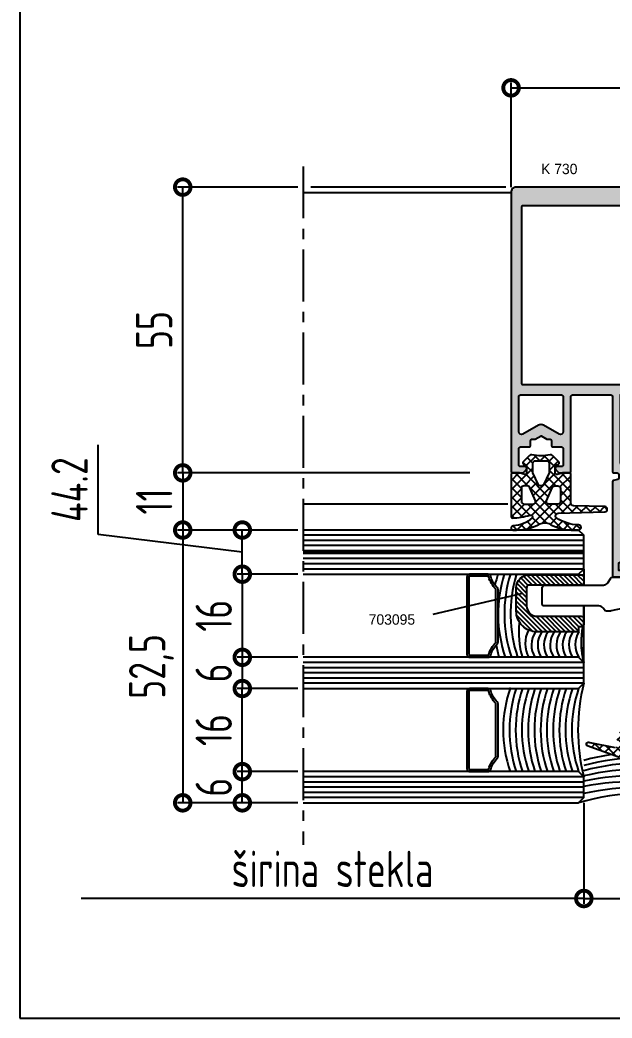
# Model space of a CAD drawing. Extents: x -207922 to -189609, y 24831 to 30124.
# Drawn here: x -207922.2 to -207808.3, y 29827.1 to 30019.2 of the extents above; entities that cross this region are included whole.
import ezdxf
from ezdxf.enums import TextEntityAlignment as Align

# ---------------------------------------------------------------- set-up
doc = ezdxf.new("R2010")
doc.units = 0
doc.header["$LTSCALE"] = 8
doc.linetypes.add('CENTER', pattern=[2, 1.25, -0.25, 0.25, -0.25])
doc.linetypes.add('FOLIE', pattern=[1.6, 0.8, -0.8])
doc.layers.get('0').update_dxf_attribs({"linetype": 'CONTINUOUS'})
doc.layers.get('DEFPOINTS').update_dxf_attribs({"linetype": 'CONTINUOUS'})
for name, color, linetype in [('ACCESSORI', 200, 'CONTINUOUS'), ('ASSI', 1, 'CENTER'), ('CONST35', 7, 'CONTINUOUS'), ('FILL', 253, 'CONTINUOUS'), ('FINE', 7, 'CONTINUOUS'), ('GOMMA', 3, 'CONTINUOUS'), ('GROSSA', 4, 'CONTINUOUS'), ('MARCHIO', 7, 'CONTINUOUS'), ('QUOTE', 254, 'CONTINUOUS'), ('testo', 7, 'CONTINUOUS'), ('TRATTEGGI', 140, 'CONTINUOUS'), ('VETRO', 6, 'CONTINUOUS')]:
    doc.layers.add(name, color=color, linetype=linetype)
doc.styles.add('GEN1', font='geniso.shx', dxfattribs={"width": 0.8})
doc.dimstyles.new('LE2', dxfattribs={"dimscale": 2, "dimtxt": 3.5, "dimasz": 3, "dimexe": 0.5, "dimexo": 0.5, "dimgap": 1, "dimtad": 1, "dimdec": 1, "dimrnd": 0.05, "dimzin": 12, "dimtxsty": 'GEN1', "dimblk": 'DOTSMALL', "dimcen": -3, "dimclrd": 1, "dimclre": 1, "dimclrt": 2, "dimadec": 1, "dimazin": 0, "dimtfac": 1, "dimtdec": 1, "dimtmove": 0, "dimatfit": 3, "dimldrblk": 'DOTSMALL', "dimfxl": 1, "dimtvp": 4, "dimtolj": 1, "dimtzin": 12, "dimarcsym": 0})

# ---------------------------------------------------------------- blocks, each defined once
blk = doc.blocks.new('_DotSmall')
at = {"color": 0, "const_width": 0.5}
blk.add_lwpolyline([(-0.0625, 0, 1), (0.0625, 0, 1)], format="xyb", close=True, dxfattribs=at)
blk = doc.blocks.new('*D105')
at = {"color": 1, "lineweight": -2, "ltscale": 0.2, "transparency": 16777216}
for p, q in [((-207813.73, 29868.57), (-207813.73, 29849.15)), ((-207791.73, 29868.57), (-207791.73, 29849.15)), ((-207813.73, 29850.15), (-207791.73, 29850.15))]:
    blk.add_line(p, q, dxfattribs=at)
at = {"layer": 'DEFPOINTS', "color": 0, "ltscale": 0.2, "transparency": 16777216}
for p in [(-207813.73, 29869.57), (-207791.73, 29869.57), (-207791.73, 29850.15)]:
    blk.add_point(p, dxfattribs=at)
at = {"color": 1, "lineweight": -2, "ltscale": 0.2, "transparency": 16777216, "xscale": 6, "yscale": 6, "zscale": 6, "rotation": 180}
blk.add_blockref('_DotSmall', (-207813.73, 29850.15), dxfattribs=at)
at = {"color": 1, "lineweight": -2, "ltscale": 0.2, "transparency": 16777216, "xscale": 6, "yscale": 6, "zscale": 6}
blk.add_blockref('_DotSmall', (-207791.73, 29850.15), dxfattribs=at)
at = {"color": 2, "ltscale": 0.2, "transparency": 16777216, "insert": (-207802.73, 29855.65), "char_height": 7, "attachment_point": 5, "style": 'GEN1'}
blk.add_mtext('\\A1;22', dxfattribs=at)
blk = doc.blocks.new('*D106')
at = {"color": 1, "lineweight": -2, "ltscale": 0.2, "transparency": 16777216}
for p, q in [((-207827.73, 29987.07), (-207827.73, 30007.18)), ((-207777.73, 29987.07), (-207777.73, 30007.18)), ((-207827.73, 30006.18), (-207777.73, 30006.18))]:
    blk.add_line(p, q, dxfattribs=at)
at = {"layer": 'DEFPOINTS', "color": 0, "ltscale": 0.2, "transparency": 16777216}
for p in [(-207777.73, 30006.18), (-207827.73, 29986.07), (-207777.73, 29986.07)]:
    blk.add_point(p, dxfattribs=at)
at = {"color": 1, "lineweight": -2, "ltscale": 0.2, "transparency": 16777216, "xscale": 6, "yscale": 6, "zscale": 6, "rotation": 180}
blk.add_blockref('_DotSmall', (-207827.73, 30006.18), dxfattribs=at)
at = {"color": 1, "lineweight": -2, "ltscale": 0.2, "transparency": 16777216, "xscale": 6, "yscale": 6, "zscale": 6}
blk.add_blockref('_DotSmall', (-207777.73, 30006.18), dxfattribs=at)
at = {"color": 2, "ltscale": 0.2, "transparency": 16777216, "insert": (-207802.73, 30011.68), "char_height": 7, "attachment_point": 5, "style": 'GEN1'}
blk.add_mtext('\\A1;50', dxfattribs=at)
blk = doc.blocks.new('*D114')
at = {"color": 1, "lineweight": -2, "ltscale": 0.2, "transparency": 16777216}
for p, q in [((-207835.69, 29932.07), (-207891.88, 29932.07)), ((-207890.88, 29932.07), (-207890.88, 29921.07)), ((-207868.73, 29921.07), (-207891.88, 29921.07))]:
    blk.add_line(p, q, dxfattribs=at)
at = {"layer": 'DEFPOINTS', "color": 0, "ltscale": 0.2, "transparency": 16777216}
for p in [(-207834.69, 29932.07), (-207890.88, 29921.07), (-207867.73, 29921.07)]:
    blk.add_point(p, dxfattribs=at)
at = {"color": 1, "lineweight": -2, "ltscale": 0.2, "transparency": 16777216, "xscale": 6, "yscale": 6, "zscale": 6}
for p, rotation in [((-207890.88, 29932.07), 90), ((-207890.88, 29921.07), 270)]:
    blk.add_blockref('_DotSmall', p, dxfattribs=dict(at, rotation=rotation))
at = {"color": 2, "ltscale": 0.2, "transparency": 16777216, "insert": (-207896.38, 29926.57), "char_height": 7, "attachment_point": 5, "rotation": 90, "style": 'GEN1'}
blk.add_mtext('\\A1;11', dxfattribs=at)
blk = doc.blocks.new('*D115')
at = {"color": 1, "lineweight": -2, "ltscale": 0.2, "transparency": 16777216}
for p, q in [((-207868.73, 29921.07), (-207891.88, 29921.07)), ((-207890.88, 29921.07), (-207890.88, 29868.57)), ((-207868.73, 29868.57), (-207891.88, 29868.57))]:
    blk.add_line(p, q, dxfattribs=at)
at = {"layer": 'DEFPOINTS', "color": 0, "ltscale": 0.2, "transparency": 16777216}
for p in [(-207867.73, 29921.07), (-207890.88, 29868.57), (-207867.73, 29868.57)]:
    blk.add_point(p, dxfattribs=at)
at = {"color": 1, "lineweight": -2, "ltscale": 0.2, "transparency": 16777216, "xscale": 6, "yscale": 6, "zscale": 6}
for p, rotation in [((-207890.88, 29921.07), 90), ((-207890.88, 29868.57), 270)]:
    blk.add_blockref('_DotSmall', p, dxfattribs=dict(at, rotation=rotation))
at = {"color": 2, "ltscale": 0.2, "transparency": 16777216, "insert": (-207896.9, 29894.82), "char_height": 7, "attachment_point": 5, "rotation": 90, "style": 'GEN1'}
blk.add_mtext('\\A1;52,5', dxfattribs=at)
blk = doc.blocks.new('*D116')
at = {"color": 1, "lineweight": -2, "ltscale": 0.2, "transparency": 16777216}
for p, q in [((-207868.73, 29912.57), (-207880.42, 29912.57)), ((-207879.42, 29912.57), (-207879.42, 29896.57)), ((-207868.73, 29896.57), (-207880.42, 29896.57))]:
    blk.add_line(p, q, dxfattribs=at)
at = {"layer": 'DEFPOINTS', "color": 0, "ltscale": 0.2, "transparency": 16777216}
for p in [(-207867.73, 29912.57), (-207879.42, 29896.57), (-207867.73, 29896.57)]:
    blk.add_point(p, dxfattribs=at)
at = {"color": 1, "lineweight": -2, "ltscale": 0.2, "transparency": 16777216, "xscale": 6, "yscale": 6, "zscale": 6}
for p, rotation in [((-207879.42, 29912.57), 90), ((-207879.42, 29896.57), 270)]:
    blk.add_blockref('_DotSmall', p, dxfattribs=dict(at, rotation=rotation))
at = {"color": 2, "ltscale": 0.2, "transparency": 16777216, "insert": (-207884.92, 29904.57), "char_height": 7, "attachment_point": 5, "rotation": 90, "style": 'GEN1'}
blk.add_mtext('\\A1;16', dxfattribs=at)
blk = doc.blocks.new('*D117')
at = {"color": 1, "lineweight": -2, "ltscale": 0.2, "transparency": 16777216}
for p, q in [((-207868.73, 29896.57), (-207880.42, 29896.57)), ((-207879.42, 29896.57), (-207879.42, 29890.57)), ((-207868.73, 29890.57), (-207880.42, 29890.57))]:
    blk.add_line(p, q, dxfattribs=at)
at = {"layer": 'DEFPOINTS', "color": 0, "ltscale": 0.2, "transparency": 16777216}
for p in [(-207867.73, 29896.57), (-207879.42, 29890.57), (-207867.73, 29890.57)]:
    blk.add_point(p, dxfattribs=at)
at = {"color": 1, "lineweight": -2, "ltscale": 0.2, "transparency": 16777216, "xscale": 6, "yscale": 6, "zscale": 6}
for p, rotation in [((-207879.42, 29896.57), 90), ((-207879.42, 29890.57), 270)]:
    blk.add_blockref('_DotSmall', p, dxfattribs=dict(at, rotation=rotation))
at = {"color": 2, "ltscale": 0.2, "transparency": 16777216, "insert": (-207884.92, 29893.57), "char_height": 7, "attachment_point": 5, "rotation": 90, "style": 'GEN1'}
blk.add_mtext('\\A1;6', dxfattribs=at)
blk = doc.blocks.new('*D118')
at = {"color": 1, "lineweight": -2, "ltscale": 0.2, "transparency": 16777216}
for p, q in [((-207868.73, 29890.57), (-207880.42, 29890.57)), ((-207879.42, 29874.57), (-207879.42, 29890.57)), ((-207868.73, 29874.57), (-207880.42, 29874.57))]:
    blk.add_line(p, q, dxfattribs=at)
at = {"layer": 'DEFPOINTS', "color": 0, "ltscale": 0.2, "transparency": 16777216}
for p in [(-207879.42, 29890.57), (-207867.73, 29890.57), (-207867.73, 29874.57)]:
    blk.add_point(p, dxfattribs=at)
at = {"color": 1, "lineweight": -2, "ltscale": 0.2, "transparency": 16777216, "xscale": 6, "yscale": 6, "zscale": 6}
for p, rotation in [((-207879.42, 29890.57), 90), ((-207879.42, 29874.57), 270)]:
    blk.add_blockref('_DotSmall', p, dxfattribs=dict(at, rotation=rotation))
at = {"color": 2, "ltscale": 0.2, "transparency": 16777216, "insert": (-207884.92, 29882.57), "char_height": 7, "attachment_point": 5, "rotation": 90, "style": 'GEN1'}
blk.add_mtext('\\A1;16', dxfattribs=at)
blk = doc.blocks.new('*D119')
at = {"color": 1, "lineweight": -2, "ltscale": 0.2, "transparency": 16777216}
for p, q in [((-207868.73, 29874.57), (-207880.42, 29874.57)), ((-207879.42, 29868.57), (-207879.42, 29874.57)), ((-207868.73, 29868.57), (-207880.42, 29868.57))]:
    blk.add_line(p, q, dxfattribs=at)
at = {"layer": 'DEFPOINTS', "color": 0, "ltscale": 0.2, "transparency": 16777216}
for p in [(-207879.42, 29874.57), (-207867.73, 29874.57), (-207867.73, 29868.57)]:
    blk.add_point(p, dxfattribs=at)
at = {"color": 1, "lineweight": -2, "ltscale": 0.2, "transparency": 16777216, "xscale": 6, "yscale": 6, "zscale": 6}
for p, rotation in [((-207879.42, 29874.57), 90), ((-207879.42, 29868.57), 270)]:
    blk.add_blockref('_DotSmall', p, dxfattribs=dict(at, rotation=rotation))
at = {"color": 2, "ltscale": 0.2, "transparency": 16777216, "insert": (-207884.92, 29871.57), "char_height": 7, "attachment_point": 5, "rotation": 90, "style": 'GEN1'}
blk.add_mtext('\\A1;6', dxfattribs=at)
blk = doc.blocks.new('*D120')
at = {"color": 1, "lineweight": -2, "ltscale": 0.2, "transparency": 16777216}
for p, q in [((-207868.73, 29987.07), (-207891.88, 29987.07)), ((-207890.88, 29932.07), (-207890.88, 29987.07)), ((-207868.73, 29932.07), (-207891.88, 29932.07))]:
    blk.add_line(p, q, dxfattribs=at)
at = {"layer": 'DEFPOINTS', "color": 0, "ltscale": 0.2, "transparency": 16777216}
for p in [(-207890.88, 29987.07), (-207867.73, 29987.07), (-207867.73, 29932.07)]:
    blk.add_point(p, dxfattribs=at)
at = {"color": 1, "lineweight": -2, "ltscale": 0.2, "transparency": 16777216, "xscale": 6, "yscale": 6, "zscale": 6}
for p, rotation in [((-207890.88, 29987.07), 90), ((-207890.88, 29932.07), 270)]:
    blk.add_blockref('_DotSmall', p, dxfattribs=dict(at, rotation=rotation))
at = {"color": 2, "ltscale": 0.2, "transparency": 16777216, "insert": (-207896.38, 29959.57), "char_height": 7, "attachment_point": 5, "rotation": 90, "style": 'GEN1'}
blk.add_mtext('\\A1;55', dxfattribs=at)
blk = doc.blocks.new('*D121')
at = {"color": 1, "lineweight": -2, "ltscale": 0.2, "transparency": 16777216}
for p, q in [((-207907.15, 29920.24), (-207907.15, 29937.46)), ((-207879.42, 29912.57), (-207879.42, 29921.07)), ((-207879.42, 29916.82), (-207907.15, 29920.24)), ((-207868.73, 29912.57), (-207880.42, 29912.57))]:
    blk.add_line(p, q, dxfattribs=at)
at = {"layer": 'DEFPOINTS', "color": 0, "ltscale": 0.2, "transparency": 16777216}
for p in [(-207879.42, 29921.07), (-207879.42, 29921.07), (-207867.73, 29912.57)]:
    blk.add_point(p, dxfattribs=at)
at = {"color": 1, "lineweight": -2, "ltscale": 0.2, "transparency": 16777216, "xscale": 6, "yscale": 6, "zscale": 6}
for p, rotation in [((-207879.42, 29921.07), 90), ((-207879.42, 29912.57), 270)]:
    blk.add_blockref('_DotSmall', p, dxfattribs=dict(at, rotation=rotation))
at = {"color": 2, "ltscale": 0.2, "transparency": 16777216, "insert": (-207912.65, 29928.85), "char_height": 7, "attachment_point": 5, "rotation": 90, "style": 'GEN1'}
blk.add_mtext('\\A1;44.2', dxfattribs=at)
blk = doc.blocks.new('ALUK K730')
at = {"layer": 'FILL'}
h = blk.add_hatch(color=256, dxfattribs=at)
h.paths.add_polyline_path([(85.51, 243.55, 0.414214), (85.21, 243.85), (83.34, 243.85, 0.198912), (83.12, 243.76), (82.6, 243.23, 0.232025), (82.51, 242.98, 0.451788), (82.81, 242.65), (83.71, 242.65, -0.414214), (84.01, 242.35), (84.01, 239.15, -0.414214), (83.71, 238.85), (82.06, 238.85, 0.414214), (81.76, 238.55), (81.76, 237.65, -0.414214), (81.46, 237.35), (80.9, 237.35), (79.76, 236.69), (78.63, 237.35), (78.06, 237.35, -0.414214), (77.76, 237.65), (77.76, 238.55, 0.414214), (77.46, 238.85), (75.81, 238.85, -0.414214), (75.51, 239.15), (75.51, 242.35, -0.414214), (75.81, 242.65), (76.71, 242.65, 0.451788), (77.01, 242.98, 0.232025), (76.92, 243.23), (76.4, 243.76, 0.198912), (76.19, 243.85), (74.31, 243.85, 0.414214), (74.01, 243.55), (74.01, 229.15, -0.414214), (73.71, 228.85), (66.31, 228.85, -0.414214), (66.01, 229.15), (66.01, 243.55, 0.414214), (65.71, 243.85), (65.11, 243.85, -0.414214), (64.81, 244.15), (64.81, 244.8, -0.339454), (65.03, 245.09), (65.79, 245.29, 0.339454), (66.01, 245.58), (66.01, 263.55, 0.414214), (65.71, 263.85), (64.41, 263.85), (63.71, 263.15), (63.71, 262.65), (64.81, 262.65), (64.81, 261.18), (62.51, 259.85), (62.51, 247.85, -1), (58.51, 247.85), (58.51, 259.85), (56.21, 261.18), (56.21, 262.65), (57.31, 262.65), (57.31, 263.15), (56.61, 263.85), (55.31, 263.85, 0.414214), (55.01, 263.55), (55.01, 245.58, 0.339454), (55.23, 245.29), (55.99, 245.09, -0.339454), (56.21, 244.8), (56.21, 244.65), (56.21, 244.15, -0.414214), (55.91, 243.85), (55.31, 243.85, 0.414214), (55.01, 243.55), (55.01, 229.15, -0.414214), (54.71, 228.85), (47.31, 228.85, -0.414214), (47.01, 229.15), (47.01, 243.55, 0.414214), (46.71, 243.85), (44.84, 243.85, 0.198912), (44.62, 243.76), (44.1, 243.23, 0.232025), (44.01, 242.98, 0.451788), (44.31, 242.65), (45.21, 242.65, -0.414214), (45.51, 242.35), (45.51, 239.15, -0.414214), (45.21, 238.85), (43.56, 238.85, 0.414214), (43.26, 238.55), (43.26, 237.65, -0.414214), (42.96, 237.35), (42.4, 237.35), (41.26, 236.69), (40.13, 237.35), (39.56, 237.35, -0.414214), (39.26, 237.65), (39.26, 238.55, 0.414214), (38.96, 238.85), (37.31, 238.85, -0.414214), (37.01, 239.15), (37.01, 242.35, -0.414214), (37.31, 242.65), (38.21, 242.65, 0.451788), (38.51, 242.98, 0.232025), (38.42, 243.23), (37.9, 243.76, 0.198912), (37.69, 243.85), (35.81, 243.85, 0.414214), (35.51, 243.55), (35.51, 189.85, 0.414214), (36.51, 188.85), (84.51, 188.85, 0.414214), (85.51, 189.85)])
h.paths.add_polyline_path([(83.21, 226.85, -0.414214), (83.51, 226.55), (83.51, 192.75, -0.414214), (83.21, 192.45), (37.81, 192.45, -0.414214), (37.51, 192.75), (37.51, 226.55, -0.414214), (37.81, 226.85)], flags=16)
h.paths.add_polyline_path([(64.51, 228.85), (56.51, 228.85), (56.51, 241.85, -0.414214), (57.01, 242.35), (64.01, 242.35, -0.414214), (64.51, 241.85)], flags=16)
h.paths.add_polyline_path([(75.51, 229.15), (75.51, 235.97, -0.57735), (76.26, 236.4), (79.26, 234.67, 0.267949), (80.26, 234.67), (83.26, 236.4, -0.57735), (84.01, 235.97), (84.01, 229.15, -0.414214), (83.71, 228.85), (75.81, 228.85, -0.414214)], flags=16)
h.paths.add_polyline_path([(45.51, 229.15, -0.414214), (45.21, 228.85), (37.31, 228.85, -0.414214), (37.01, 229.15), (37.01, 235.97, -0.57735), (37.76, 236.4), (40.76, 234.67, 0.267949), (41.76, 234.67), (44.76, 236.4, -0.57735), (45.51, 235.97)], flags=16)
at = {"layer": 'GROSSA'}
for points in [[(75.81, 242.65), (76.71, 242.65, 0.414214), (77.01, 242.95), (77.01, 243.02, 0.198912), (76.92, 243.23), (76.4, 243.76, 0.198912), (76.19, 243.85), (74.31, 243.85, 0.414214), (74.01, 243.55), (74.01, 229.15, -0.414214), (73.71, 228.85), (66.31, 228.85, -0.414214), (66.01, 229.15), (66.01, 243.55, 0.414214), (65.71, 243.85), (65.11, 243.85, -0.414214), (64.81, 244.15), (64.81, 244.8, -0.339454), (65.03, 245.09), (65.79, 245.29, 0.339454), (66.01, 245.58), (66.01, 263.55, 0.414214), (65.71, 263.85), (64.41, 263.85), (63.71, 263.15), (63.71, 262.65), (64.81, 262.65), (64.81, 261.18), (62.51, 259.85), (62.51, 247.85, -1), (58.51, 247.85), (58.51, 259.85), (56.21, 261.18), (56.21, 262.65), (57.31, 262.65), (57.31, 263.15), (56.61, 263.85), (55.31, 263.85, 0.414214), (55.01, 263.55), (55.01, 245.58, 0.339454), (55.23, 245.29), (55.99, 245.09, -0.339454), (56.21, 244.8), (56.21, 244.65), (56.21, 244.15, -0.414214), (55.91, 243.85), (55.31, 243.85, 0.414214), (55.01, 243.55), (55.01, 229.15, -0.414214), (54.71, 228.85), (47.31, 228.85, -0.414214), (47.01, 229.15), (47.01, 243.55, 0.414214), (46.71, 243.85), (44.84, 243.85, 0.198912), (44.62, 243.76), (44.1, 243.23, 0.198912), (44.01, 243.02), (44.01, 242.95, 0.414214), (44.31, 242.65), (45.21, 242.65, -0.414214), (45.51, 242.35), (45.51, 239.15, -0.414214), (45.21, 238.85), (43.56, 238.85, 0.414214), (43.26, 238.55), (43.26, 237.65, -0.414214), (42.96, 237.35), (42.4, 237.35), (41.26, 236.69), (40.13, 237.35), (39.56, 237.35, -0.414214), (39.26, 237.65), (39.26, 238.55, 0.414214), (38.96, 238.85), (37.31, 238.85, -0.414214), (37.01, 239.15), (37.01, 242.35, -0.414214), (37.31, 242.65), (38.21, 242.65, 0.414214), (38.51, 242.95), (38.51, 243.02, 0.198912), (38.42, 243.23), (37.9, 243.76, 0.198912), (37.69, 243.85), (35.81, 243.85, 0.414214), (35.51, 243.55), (35.51, 189.85, 0.414214), (36.51, 188.85), (84.51, 188.85, 0.414214), (85.51, 189.85), (85.51, 243.55, 0.414214), (85.21, 243.85), (83.34, 243.85, 0.198912), (83.12, 243.76), (82.6, 243.23, 0.198912), (82.51, 243.02), (82.51, 242.95, 0.414214), (82.81, 242.65), (83.71, 242.65, -0.414214), (84.01, 242.35), (84.01, 239.15, -0.414214), (83.71, 238.85), (82.06, 238.85, 0.414214), (81.76, 238.55), (81.76, 237.65, -0.414214), (81.46, 237.35), (80.9, 237.35), (79.76, 236.69), (78.63, 237.35), (78.06, 237.35, -0.414214), (77.76, 237.65), (77.76, 238.55, 0.414214), (77.46, 238.85), (75.81, 238.85, -0.414214), (75.51, 239.15), (75.51, 242.35, -0.414214)], [(56.51, 241.85), (56.51, 228.85), (64.51, 228.85), (64.51, 241.85, 0.414214), (64.01, 242.35), (57.01, 242.35, 0.414214)], [(41.76, 234.67, -0.267949), (40.76, 234.67), (37.76, 236.4, 0.57735), (37.01, 235.97), (37.01, 229.15, 0.414214), (37.31, 228.85), (45.21, 228.85, 0.414214), (45.51, 229.15), (45.51, 235.97, 0.57735), (44.76, 236.4)], [(84.01, 235.97), (84.01, 229.15, -0.414214), (83.71, 228.85), (75.81, 228.85, -0.414214), (75.51, 229.15), (75.51, 235.97, -0.57735), (76.26, 236.4), (79.26, 234.67, 0.267949), (80.26, 234.67), (83.26, 236.4, -0.57735)], [(83.51, 226.55, 0.414214), (83.21, 226.85), (37.81, 226.85, 0.414214), (37.51, 226.55), (37.51, 192.75, 0.414214), (37.81, 192.45), (83.21, 192.45, 0.414214), (83.51, 192.75)]]:
    blk.add_lwpolyline(points, format="xyb", close=True, dxfattribs=at)

msp = doc.modelspace()

# ---------------------------------------------------------------- hatches: boundary and pattern name
at = {"layer": 'FILL'}
h = msp.add_hatch(dxfattribs=at)
h.set_pattern_fill('ANSI37', color=137, scale=10, style=0)
h.set_pattern_definition([(45, (-207971.5386, 29700.1217), (-0.8838835, 0.8838835), []), (135, (-207971.5386, 29700.1217), (-0.8838835, -0.8838835), [])])
h.paths.add_polyline_path([(-207809.71, 29925.57), (-207815.74, 29925.75, -0.405243), (-207816.23, 29926.25), (-207816.23, 29931.77, 0.414214), (-207816.53, 29932.07), (-207817.77, 29932.07), (-207818.85, 29931.78, -0.493145), (-207819.23, 29932.07), (-207819.23, 29933.45, -0.388879), (-207819.04, 29933.65), (-207818.75, 29933.67, 0.63707), (-207818.56, 29934.18), (-207819.77, 29935.39, 0.24542), (-207820.21, 29935.53, -0.08886), (-207823.74, 29935.53, 0.24542), (-207824.18, 29935.39), (-207825.39, 29934.18, 0.63707), (-207825.2, 29933.67), (-207824.91, 29933.65, -0.388879), (-207824.73, 29933.45), (-207824.73, 29932.07, -0.493145), (-207825.1, 29931.78), (-207826.15, 29932.06, 0.065543), (-207826.22, 29932.07), (-207827.43, 29932.07, 0.414214), (-207827.73, 29931.77), (-207827.73, 29923.67, 0.414214), (-207827.43, 29923.37, 0.053127), (-207824.12, 29923.92, -0.790488), (-207823.64, 29923.4, -0.167063), (-207827.38, 29921.87, 0.938571), (-207827.33, 29921.07), (-207826.62, 29921.07, 0.117657), (-207822.64, 29922.04), (-207822.18, 29922.25, -0.221838), (-207820.49, 29922.31), (-207820.07, 29922.06, 0.100193), (-207816.16, 29921.07), (-207814.76, 29921.07, 0.98855), (-207814.75, 29922.07, -0.149453), (-207819.01, 29923.42, -0.675619), (-207818.69, 29924.29), (-207809.71, 29924.57, 0.969739)])
h.paths.add_polyline_path([(-207820.92, 29926.72), (-207819.84, 29929.22, -0.32883), (-207819.36, 29929.57), (-207818.73, 29929.57, -0.414214), (-207818.23, 29929.07), (-207818.23, 29926.57, -0.414214), (-207818.73, 29926.07), (-207820.44, 29926.07, -0.505083)], flags=16)
h.paths.add_polyline_path([(-207823.51, 29926.07), (-207825.23, 29926.07, -0.414214), (-207825.73, 29926.57), (-207825.73, 29929.07, -0.414214), (-207825.23, 29929.57), (-207824.59, 29929.57, -0.32883), (-207824.11, 29929.22), (-207823.03, 29926.72, -0.505083)], flags=16)
h.paths.add_polyline_path([(-207822.52, 29929.91), (-207823.53, 29932.07), (-207823.53, 29933.92, -0.441009), (-207822.98, 29934.42, 0.045337), (-207820.97, 29934.42, -0.441009), (-207820.43, 29933.92), (-207820.43, 29932.07), (-207821.43, 29929.91, -0.63707)], flags=16)
h = msp.add_hatch(dxfattribs=at)
h.set_pattern_fill('ANSI37', color=137, scale=10, style=0)
h.set_pattern_definition([(45, (-207886.7301, 29808.3096), (-0.883883, 0.883883), []), (135, (-207886.7301, 29808.3096), (-0.883883, -0.883883), [])])
edge = h.paths.add_edge_path(flags=16)
edge.add_arc((-207801.23, 29879.43), 0.5, 270, 360)
edge.add_line((-207800.73, 29879.43), (-207800.73, 29884.34))
edge.add_arc((-207801.23, 29884.34), 0.5, 0, 90)
edge.add_line((-207801.23, 29884.84), (-207804.23, 29884.84))
edge.add_arc((-207804.23, 29884.34), 0.5, 90, 180)
edge.add_line((-207804.73, 29884.34), (-207804.73, 29879.43))
edge.add_arc((-207804.23, 29879.43), 0.5, 180, 270)
edge.add_line((-207804.23, 29878.93), (-207801.23, 29878.93))
edge = h.paths.add_edge_path()
edge.add_line((-207806.13, 29883.7), (-207806.56, 29883.85))
edge.add_arc((-207806.47, 29884.13), 0.3, 180, 251.3373, ccw=False)
edge.add_line((-207806.77, 29884.13), (-207806.77, 29884.29))
edge.add_arc((-207806.47, 29884.29), 0.3, 140.4399, 180, ccw=False)
edge.add_line((-207806.7, 29884.48), (-207805.55, 29885.93))
edge.add_arc((-207805.32, 29885.74), 0.3, 90, 140.4399, ccw=False)
edge.add_line((-207805.32, 29886.04), (-207800.13, 29886.04))
edge.add_arc((-207800.13, 29885.74), 0.3, 39.5601, 90, ccw=False)
edge.add_line((-207799.9, 29885.93), (-207798.76, 29884.48))
edge.add_arc((-207798.99, 29884.29), 0.3, 0, 39.5601, ccw=False)
edge.add_line((-207798.69, 29884.29), (-207798.69, 29884.13))
edge.add_arc((-207798.99, 29884.13), 0.3, -71.3373, 0, ccw=False)
edge.add_line((-207798.89, 29883.85), (-207799.32, 29883.7))
edge.add_arc((-207799.23, 29883.42), 0.3, 108.6627, 180)
edge.add_line((-207799.53, 29883.42), (-207799.53, 29882.54))
edge.add_arc((-207799.23, 29882.54), 0.3, 180, 270)
edge.add_line((-207799.23, 29882.24), (-207798.42, 29882.24))
edge.add_arc((-207798.42, 29881.94), 0.3, 0, 90, ccw=False)
edge.add_line((-207798.12, 29881.94), (-207798.12, 29879.48))
edge.add_arc((-207797.82, 29879.48), 0.3, 180, 281.2777)
edge.add_line((-207797.76, 29879.19), (-207792.85, 29880.17))
edge.add_arc((-207792.63, 29879.83), 0.4, -47.1658, 123.8174, ccw=False)
edge.add_line((-207792.35, 29879.54), (-207798.58, 29877.3))
edge.add_arc((-207798.92, 29878.24), 1, 270, 289.8318, ccw=False)
edge.add_line((-207798.92, 29877.24), (-207806.54, 29877.24))
edge.add_arc((-207806.54, 29878.24), 1, 250.1682, 270, ccw=False)
edge.add_line((-207806.88, 29877.3), (-207813.1, 29879.54))
edge.add_arc((-207812.83, 29879.83), 0.4, 56.1826, 227.1658, ccw=False)
edge.add_line((-207812.6, 29880.17), (-207807.7, 29879.19))
edge.add_arc((-207807.64, 29879.48), 0.3, 258.7223, 360)
edge.add_line((-207807.34, 29879.48), (-207807.34, 29881.94))
edge.add_arc((-207807.04, 29881.94), 0.3, 90, 180, ccw=False)
edge.add_line((-207807.04, 29882.24), (-207806.23, 29882.24))
edge.add_arc((-207806.23, 29882.54), 0.3, 270, 360)
edge.add_line((-207805.93, 29882.54), (-207805.93, 29883.42))
edge.add_arc((-207806.23, 29883.42), 0.3, 360, 431.3373)
at = {"layer": 'TRATTEGGI'}
h = msp.add_hatch(dxfattribs=at)
h.set_pattern_fill('ANSI31', color=256, scale=5, angle=90, style=0)
h.set_pattern_definition([(315, (-207595.3747, 30095.90045), (0.4419417, 0.4419417), [])])
h.paths.add_polyline_path([(-207822.73, 29904.47, -0.414214), (-207824.73, 29906.47), (-207824.73, 29909.97, -0.414214), (-207824.23, 29910.47), (-207814.23, 29910.47, 0.414214), (-207813.73, 29910.97), (-207813.73, 29911.97, 0.414214), (-207814.23, 29912.47), (-207824.23, 29912.47, 0.414214), (-207826.73, 29909.97), (-207826.73, 29905.47, 0.414214), (-207822.73, 29901.47), (-207814.73, 29901.47), (-207814.73, 29902.47), (-207814.23, 29902.47, 0.414214), (-207813.73, 29902.97), (-207813.73, 29903.97, 0.414214), (-207814.23, 29904.47)])

# ---------------------------------------------------------------- linework, layer by layer
at = {"color": 1, "ltscale": 0.2}
msp.add_line((-207813.73, 29850.15), (-207910.41, 29850.15), dxfattribs=at)
at = {"layer": 'ACCESSORI'}
msp.add_lwpolyline([(-207813.73, 29906.47), (-207813.73, 29902.97, -0.414214), (-207814.23, 29902.47), (-207814.73, 29902.47), (-207814.73, 29901.47), (-207822.73, 29901.47, -0.414214), (-207826.73, 29905.47), (-207826.73, 29909.97, -0.414214), (-207824.23, 29912.47), (-207814.23, 29912.47, -0.414214), (-207813.73, 29911.97), (-207813.73, 29910.97, -0.414214), (-207814.23, 29910.47), (-207824.23, 29910.47, 0.414214), (-207824.73, 29909.97), (-207824.73, 29906.47, 0.414214), (-207822.73, 29904.47), (-207814.23, 29904.47, -0.414214), (-207813.73, 29903.97)], format="xyb", dxfattribs=at)
at = {"layer": 'ASSI'}
msp.add_line((-207867.73, 29991.07), (-207867.73, 29860.47), dxfattribs=at)
at = {"layer": 'CONST35', "color": 4, "linetype": 'FOLIE', "const_width": 0.5, "flags": 128}
msp.add_lwpolyline([(-207867.73, 29916.82), (-207813.73, 29916.82)], dxfattribs=at)
at = {"layer": 'CONST35', "ltscale": 0.2}
for points in [[(-207867.73, 29917.07), (-207813.73, 29917.07)], [(-207813.73, 29916.57), (-207867.73, 29916.57)]]:
    msp.add_lwpolyline(points, dxfattribs=at)
at = {"layer": 'FINE'}
for p, q in [((-207867.73, 29986.07), (-207827.73, 29986.07)), ((-207813.73, 29895.57), (-207813.73, 29906.47)), ((-207813.73, 29895.57), (-207813.73, 29906.47))]:
    msp.add_line(p, q, dxfattribs=at)
for centre, radius, start, end in [((-207806.99, 29905.12), 24.43, 162.2369, 167.2783), ((-207804.23, 29904.88), 25.99, 162.7823, 198.6328), ((-207803.03, 29904.88), 25.99, 162.7823, 198.6328), ((-207801.81, 29904.88), 26.02, 163.2657, 198.625), ((-207810.01, 29901.39), 16.25, 172.9778, 197.2708), ((-207819.46, 29899.24), 5.55, 152.2864, 208.7736), ((-207819.34, 29898.94), 4.47, 145.5048, 212.003), ((-207818.14, 29898.94), 4.47, 145.5048, 212.003), ((-207816.94, 29898.94), 4.47, 145.5048, 212.003), ((-207815.74, 29898.94), 4.47, 145.5048, 212.003), ((-207814.54, 29898.94), 4.47, 145.5048, 212.003), ((-207813.34, 29898.94), 4.47, 145.5048, 212.003), ((-207812.14, 29898.94), 4.47, 145.5048, 212.003), ((-207810.57, 29899.02), 4.82, 149.4844, 210.5156), ((-207800.61, 29899.21), 13.65, 163.9959, 195.2506), ((-207798.97, 29899.53), 15.28, 168.5916, 195.0269), ((-207782.11, 29908.04), 49.31, 190.6097, 193.4484), ((-207804.4, 29882.58), 24.85, 160.7521, 198.8014), ((-207803.2, 29882.57), 24.85, 161.219, 198.781), ((-207802, 29882.57), 24.85, 161.219, 198.781), ((-207800.8, 29882.57), 24.85, 161.219, 198.781), ((-207799.6, 29882.57), 24.85, 161.219, 198.781), ((-207798.4, 29882.57), 24.85, 161.219, 198.781), ((-207797.2, 29882.57), 24.85, 161.219, 198.781), ((-207796, 29882.57), 24.85, 161.219, 198.781), ((-207794.8, 29882.57), 24.85, 161.219, 198.781), ((-207793.6, 29882.57), 24.85, 161.219, 198.781), ((-207792.4, 29882.57), 24.85, 161.219, 198.781), ((-207791.2, 29882.57), 24.85, 161.219, 198.781), ((-207778.64, 29882.57), 36.22, 165.6129, 194.3871)]:
    msp.add_arc(centre, radius, start, end, dxfattribs=at)
at = {"layer": 'GOMMA'}
for points in [[(-207819.77, 29935.39, 0.24542), (-207820.21, 29935.53, -0.08886), (-207823.74, 29935.53, 0.24542), (-207824.18, 29935.39), (-207825.39, 29934.18, 0.63707), (-207825.2, 29933.67), (-207824.91, 29933.65, -0.388879), (-207824.73, 29933.45), (-207824.73, 29932.07, -0.493145), (-207825.1, 29931.78), (-207826.15, 29932.06, 0.065543), (-207826.22, 29932.07), (-207827.43, 29932.07, 0.414214), (-207827.73, 29931.77), (-207827.73, 29923.67, 0.414214), (-207827.43, 29923.37, 0.053127), (-207824.12, 29923.92, -0.790488), (-207823.64, 29923.4, -0.164969), (-207827.33, 29921.87, 1), (-207827.33, 29921.07), (-207826.68, 29921.07, 0.119467), (-207822.64, 29922.04), (-207822.18, 29922.25, -0.221838), (-207820.49, 29922.31), (-207820.07, 29922.06, 0.100193), (-207816.16, 29921.07), (-207814.76, 29921.07, 1), (-207814.76, 29922.07, -0.149068), (-207819.01, 29923.42, -0.675656), (-207818.69, 29924.29), (-207809.71, 29924.57, 0.969739), (-207809.71, 29925.57), (-207815.74, 29925.75, -0.405243), (-207816.23, 29926.25), (-207816.23, 29931.77, 0.414214), (-207816.53, 29932.07), (-207817.77, 29932.07), (-207818.85, 29931.78, -0.493145), (-207819.23, 29932.07), (-207819.23, 29933.45, -0.388879), (-207819.04, 29933.65), (-207818.75, 29933.67, 0.63707), (-207818.56, 29934.18)], [(-207822.98, 29934.42, 0.045337), (-207820.97, 29934.42, -0.441009), (-207820.43, 29933.92), (-207820.43, 29932.07), (-207821.43, 29929.91, -0.63707), (-207822.52, 29929.91), (-207823.53, 29932.07), (-207823.53, 29933.92, -0.441009)], [(-207824.59, 29929.57), (-207825.23, 29929.57, 0.414214), (-207825.73, 29929.07), (-207825.73, 29926.57, 0.414214), (-207825.23, 29926.07), (-207823.51, 29926.07, 0.505083), (-207823.03, 29926.72), (-207824.11, 29929.22, 0.32883)], [(-207819.36, 29929.57), (-207818.73, 29929.57, -0.414214), (-207818.23, 29929.07), (-207818.23, 29926.57, -0.414214), (-207818.73, 29926.07), (-207820.44, 29926.07, -0.505083), (-207820.92, 29926.72), (-207819.84, 29929.22, -0.32883)]]:
    msp.add_lwpolyline(points, format="xyb", close=True, dxfattribs=at)
msp.add_lwpolyline([(-207806.88, 29877.3), (-207813.1, 29879.54, -0.924254), (-207812.6, 29880.17), (-207807.7, 29879.19, 0.473113)], format="xyb", dxfattribs=at)
at = {"layer": 'GROSSA'}
for points in [[(-207826.23, 29939.95), (-207826.23, 29946.77, -0.414214), (-207825.93, 29947.07), (-207818.03, 29947.07, -0.414214), (-207817.73, 29946.77), (-207817.73, 29939.95, -0.57735), (-207818.48, 29939.51), (-207821.48, 29941.25, 0.267949), (-207822.48, 29941.25), (-207825.48, 29939.51, -0.57735)], [(-207813.73, 29911.97), (-207813.73, 29910.97, -0.414214), (-207814.23, 29910.47), (-207824.23, 29910.47, 0.414214), (-207824.73, 29909.97), (-207824.73, 29906.47, 0.414214), (-207822.73, 29904.47), (-207814.23, 29904.47, -0.414214), (-207813.73, 29903.97), (-207813.73, 29902.97, -0.414214), (-207814.23, 29902.47), (-207814.73, 29902.47), (-207814.73, 29901.47), (-207822.73, 29901.47, -0.414214), (-207826.73, 29905.47), (-207826.73, 29909.97, -0.414214), (-207824.23, 29912.47), (-207814.23, 29912.47, -0.414214)]]:
    msp.add_lwpolyline(points, format="xyb", close=True, dxfattribs=at)
msp.add_lwpolyline([(-207803.91, 29906.46), (-207808.48, 29905.49, -0.052408), (-207808.69, 29905.47), (-207809.37, 29905.47, -0.244698), (-207809.78, 29905.68), (-207810.04, 29906.06), (-207810.03, 29906.04, 0.244698), (-207810.85, 29906.47), (-207821.43, 29906.47, -0.414214), (-207821.73, 29906.77), (-207821.73, 29909.97, -0.414214), (-207821.23, 29910.47), (-207809.98, 29910.47, 0.257001), (-207809.13, 29910.93), (-207808.56, 29911.83, -0.257001), (-207808.31, 29911.97), (-207806.53, 29911.97, 0.414214)], format="xyb", dxfattribs=at)
at = {"layer": 'MARCHIO'}
msp.add_lwpolyline([(-207922.19, 29827.14), (-207712.19, 29827.14), (-207712.19, 30124.14), (-207922.19, 30124.14)], close=True, dxfattribs=at)
at = {"layer": 'QUOTE'}
for p, q in [((-207828.73, 29987.07), (-207866.23, 29987.07)), ((-207828.34, 29926.07), (-207867.73, 29926.07)), ((-207813.73, 29913.57), (-207813.73, 29910.47)), ((-207825.77, 29908.79), (-207842.77, 29904.83))]:
    msp.add_line(p, q, dxfattribs=at)
for centre, radius, start, end in [((-207802.73, 29837.14), 41.09, 97.9282, 105.526), ((-207802.73, 29836.14), 41.09, 74.474, 105.526), ((-207802.73, 29835.14), 41.09, 74.474, 105.526), ((-207802.73, 29828.57), 46.49, 76.3132, 103.6868), ((-207802.73, 29820.23), 53.65, 78.1643, 101.8357), ((-207802.73, 29809.26), 63.44, 80.0142, 99.9858), ((-207802.73, 29817.87), 53.65, 78.1643, 101.8357), ((-207802.73, 29828.45), 41.87, 73.3473, 106.6527)]:
    msp.add_arc(centre, radius, start, end, dxfattribs=at)
at = {"layer": 'TRATTEGGI'}
for p, q in [((-207813.73, 29920.07), (-207867.73, 29920.07)), ((-207813.73, 29919.07), (-207867.73, 29919.07)), ((-207813.73, 29918.07), (-207867.73, 29918.07)), ((-207813.73, 29917.07), (-207867.73, 29917.07)), ((-207813.73, 29916.57), (-207867.73, 29916.57)), ((-207813.73, 29915.57), (-207867.73, 29915.57)), ((-207813.73, 29914.57), (-207867.73, 29914.57)), ((-207813.73, 29913.57), (-207867.73, 29913.57)), ((-207813.73, 29895.57), (-207867.73, 29895.57)), ((-207813.73, 29895.57), (-207867.73, 29895.57)), ((-207813.73, 29894.57), (-207867.73, 29894.57)), ((-207813.73, 29894.57), (-207867.73, 29894.57)), ((-207813.73, 29893.57), (-207867.73, 29893.57)), ((-207813.73, 29893.57), (-207867.73, 29893.57)), ((-207813.73, 29892.57), (-207867.73, 29892.57)), ((-207813.73, 29892.57), (-207867.73, 29892.57)), ((-207813.73, 29892.57), (-207867.73, 29892.57)), ((-207813.73, 29891.57), (-207867.73, 29891.57)), ((-207813.73, 29891.57), (-207867.73, 29891.57)), ((-207813.73, 29873.57), (-207867.73, 29873.57)), ((-207813.73, 29873.57), (-207867.73, 29873.57)), ((-207813.73, 29872.57), (-207867.73, 29872.57)), ((-207813.73, 29872.57), (-207867.73, 29872.57)), ((-207813.73, 29871.57), (-207867.73, 29871.57)), ((-207813.73, 29871.57), (-207867.73, 29871.57)), ((-207813.73, 29870.57), (-207867.73, 29870.57)), ((-207813.73, 29870.57), (-207867.73, 29870.57)), ((-207813.73, 29870.57), (-207867.73, 29870.57)), ((-207813.73, 29869.57), (-207867.73, 29869.57)), ((-207813.73, 29869.57), (-207867.73, 29869.57))]:
    msp.add_line(p, q, dxfattribs=at)
at = {"layer": 'VETRO'}
for points in [[(-207867.73, 29912.57), (-207814.73, 29912.57), (-207813.73, 29913.57), (-207813.73, 29920.07), (-207814.73, 29921.07), (-207867.73, 29921.07)], [(-207867.73, 29890.57), (-207814.73, 29890.57), (-207813.73, 29891.57), (-207813.73, 29895.57), (-207814.73, 29896.57), (-207867.73, 29896.57)], [(-207867.73, 29868.57), (-207814.73, 29868.57), (-207813.73, 29869.57), (-207813.73, 29873.57), (-207814.73, 29874.57), (-207867.73, 29874.57)]]:
    msp.add_lwpolyline(points, dxfattribs=at)
for points in [[(-207830.23, 29899.57), (-207830.23, 29909.57, 0.195029), (-207830.4, 29909.99, -0.12553), (-207831.63, 29912.13, 0.336908), (-207832.2, 29912.57), (-207835.63, 29912.57, 0.414214), (-207836.23, 29911.97), (-207836.23, 29897.17, 0.414214), (-207835.63, 29896.57), (-207832.2, 29896.57, 0.336908), (-207831.63, 29897.01, -0.12553), (-207830.4, 29899.15, 0.195029)], [(-207830.23, 29877.57), (-207830.23, 29887.57, 0.195029), (-207830.4, 29887.99, -0.12553), (-207831.63, 29890.13, 0.336908), (-207832.2, 29890.57), (-207835.63, 29890.57, 0.414214), (-207836.23, 29889.97), (-207836.23, 29875.17, 0.414214), (-207835.63, 29874.57), (-207832.2, 29874.57, 0.336908), (-207831.63, 29875.01, -0.12553), (-207830.4, 29877.15, 0.195029)]]:
    msp.add_lwpolyline(points, format="xyb", close=True, dxfattribs=at)
at = {"layer": 'VETRO', "color": 7}
for points in [[(-207830.63, 29899.57), (-207830.63, 29909.57, 0.195029), (-207830.68, 29909.71, -0.12553), (-207832.01, 29912.02, 0.336908), (-207832.2, 29912.17), (-207835.63, 29912.17, 0.414214), (-207835.83, 29911.97), (-207835.83, 29897.17, 0.414214), (-207835.63, 29896.97), (-207832.2, 29896.97, 0.336908), (-207832.01, 29897.12, -0.12553), (-207830.68, 29899.43, 0.195029)], [(-207830.63, 29877.57), (-207830.63, 29887.57, 0.195029), (-207830.68, 29887.71, -0.12553), (-207832.01, 29890.02, 0.336908), (-207832.2, 29890.17), (-207835.63, 29890.17, 0.414214), (-207835.83, 29889.97), (-207835.83, 29875.17, 0.414214), (-207835.63, 29874.97), (-207832.2, 29874.97, 0.336908), (-207832.01, 29875.12, -0.12553), (-207830.68, 29877.43, 0.195029)]]:
    msp.add_lwpolyline(points, format="xyb", close=True, dxfattribs=at)

# ---------------------------------------------------------------- block references
at = {"layer": 'GROSSA', "rotation": 180}
msp.add_blockref('ALUK K730', (-207742.21, 30175.92), dxfattribs=at)

# ---------------------------------------------------------------- texts
at = {"color": 2, "ltscale": 0.2, "insert": (-207862.07, 29855.84), "char_height": 7, "attachment_point": 5, "style": 'GEN1'}
msp.add_mtext('\\A1;širina stekla', dxfattribs=at)
at = {"layer": 'testo'}
msp.add_text('K 730', height=2, dxfattribs=at).set_placement((-207818.46, 29990.57), align=Align.MIDDLE)
msp.add_text('703095', height=2, dxfattribs=at).set_placement((-207855.11, 29902.85))

# ---------------------------------------------------------------- dimensions: what is measured, and where the dimension line sits
at = {"ltscale": 0.2}
for base, p1, p2, picture, middle in [((-207777.73, 30006.18), (-207827.73, 29986.07), (-207777.73, 29986.07), '*D106', (-207802.73, 30011.68)), ((-207791.73, 29850.15), (-207813.73, 29869.57), (-207791.73, 29869.57), '*D105', (-207802.73, 29855.65))]:
    dim = msp.add_linear_dim(base=base, p1=p1, p2=p2, dimstyle='LE2', dxfattribs=at)
    dim.commit()
    dim.dimension.update_dxf_attribs({"geometry": picture, "text_midpoint": middle})
for base, p1, p2, angle, picture, middle in [((-207890.88, 29987.07), (-207867.73, 29932.07), (-207867.73, 29987.07), 270, '*D120', (-207896.38, 29959.57)), ((-207890.88, 29921.07), (-207834.69, 29932.07), (-207867.73, 29921.07), 270, '*D114', (-207896.38, 29926.57)), ((-207890.88, 29868.57), (-207867.73, 29921.07), (-207867.73, 29868.57), 270, '*D115', (-207896.9, 29894.82)), ((-207879.42, 29896.57), (-207867.73, 29912.57), (-207867.73, 29896.57), 270, '*D116', (-207884.92, 29904.57)), ((-207879.42, 29890.57), (-207867.73, 29874.57), (-207867.73, 29890.57), 90, '*D118', (-207884.92, 29882.57))]:
    dim = msp.add_linear_dim(base=base, p1=p1, p2=p2, angle=angle, dimstyle='LE2', dxfattribs=at)
    dim.commit()
    dim.dimension.update_dxf_attribs({"geometry": picture, "text_midpoint": middle})
dim = msp.add_linear_dim(base=(-207879.42, 29921.07), p1=(-207867.73, 29912.57), p2=(-207879.42, 29921.07), angle=270, text='44.2', dimstyle='LE2', override={"dimtmove": 1}, dxfattribs=at)
dim.commit()
dim.dimension.update_dxf_attribs({"geometry": '*D121', "text_midpoint": (-207907.15, 29922.24), "dimtype": 160})
for base, p1, p2, angle, picture, middle in [((-207879.42, 29890.57), (-207867.73, 29896.57), (-207867.73, 29890.57), 270, '*D117', (-207879.42, 29893.57)), ((-207879.42, 29874.57), (-207867.73, 29868.57), (-207867.73, 29874.57), 90, '*D119', (-207879.42, 29871.57))]:
    dim = msp.add_linear_dim(base=base, p1=p1, p2=p2, angle=angle, dimstyle='LE2', dxfattribs=at)
    dim.commit()
    dim.dimension.update_dxf_attribs({"geometry": picture, "text_midpoint": middle, "dimtype": 160})

doc.saveas('drawing.dxf')
